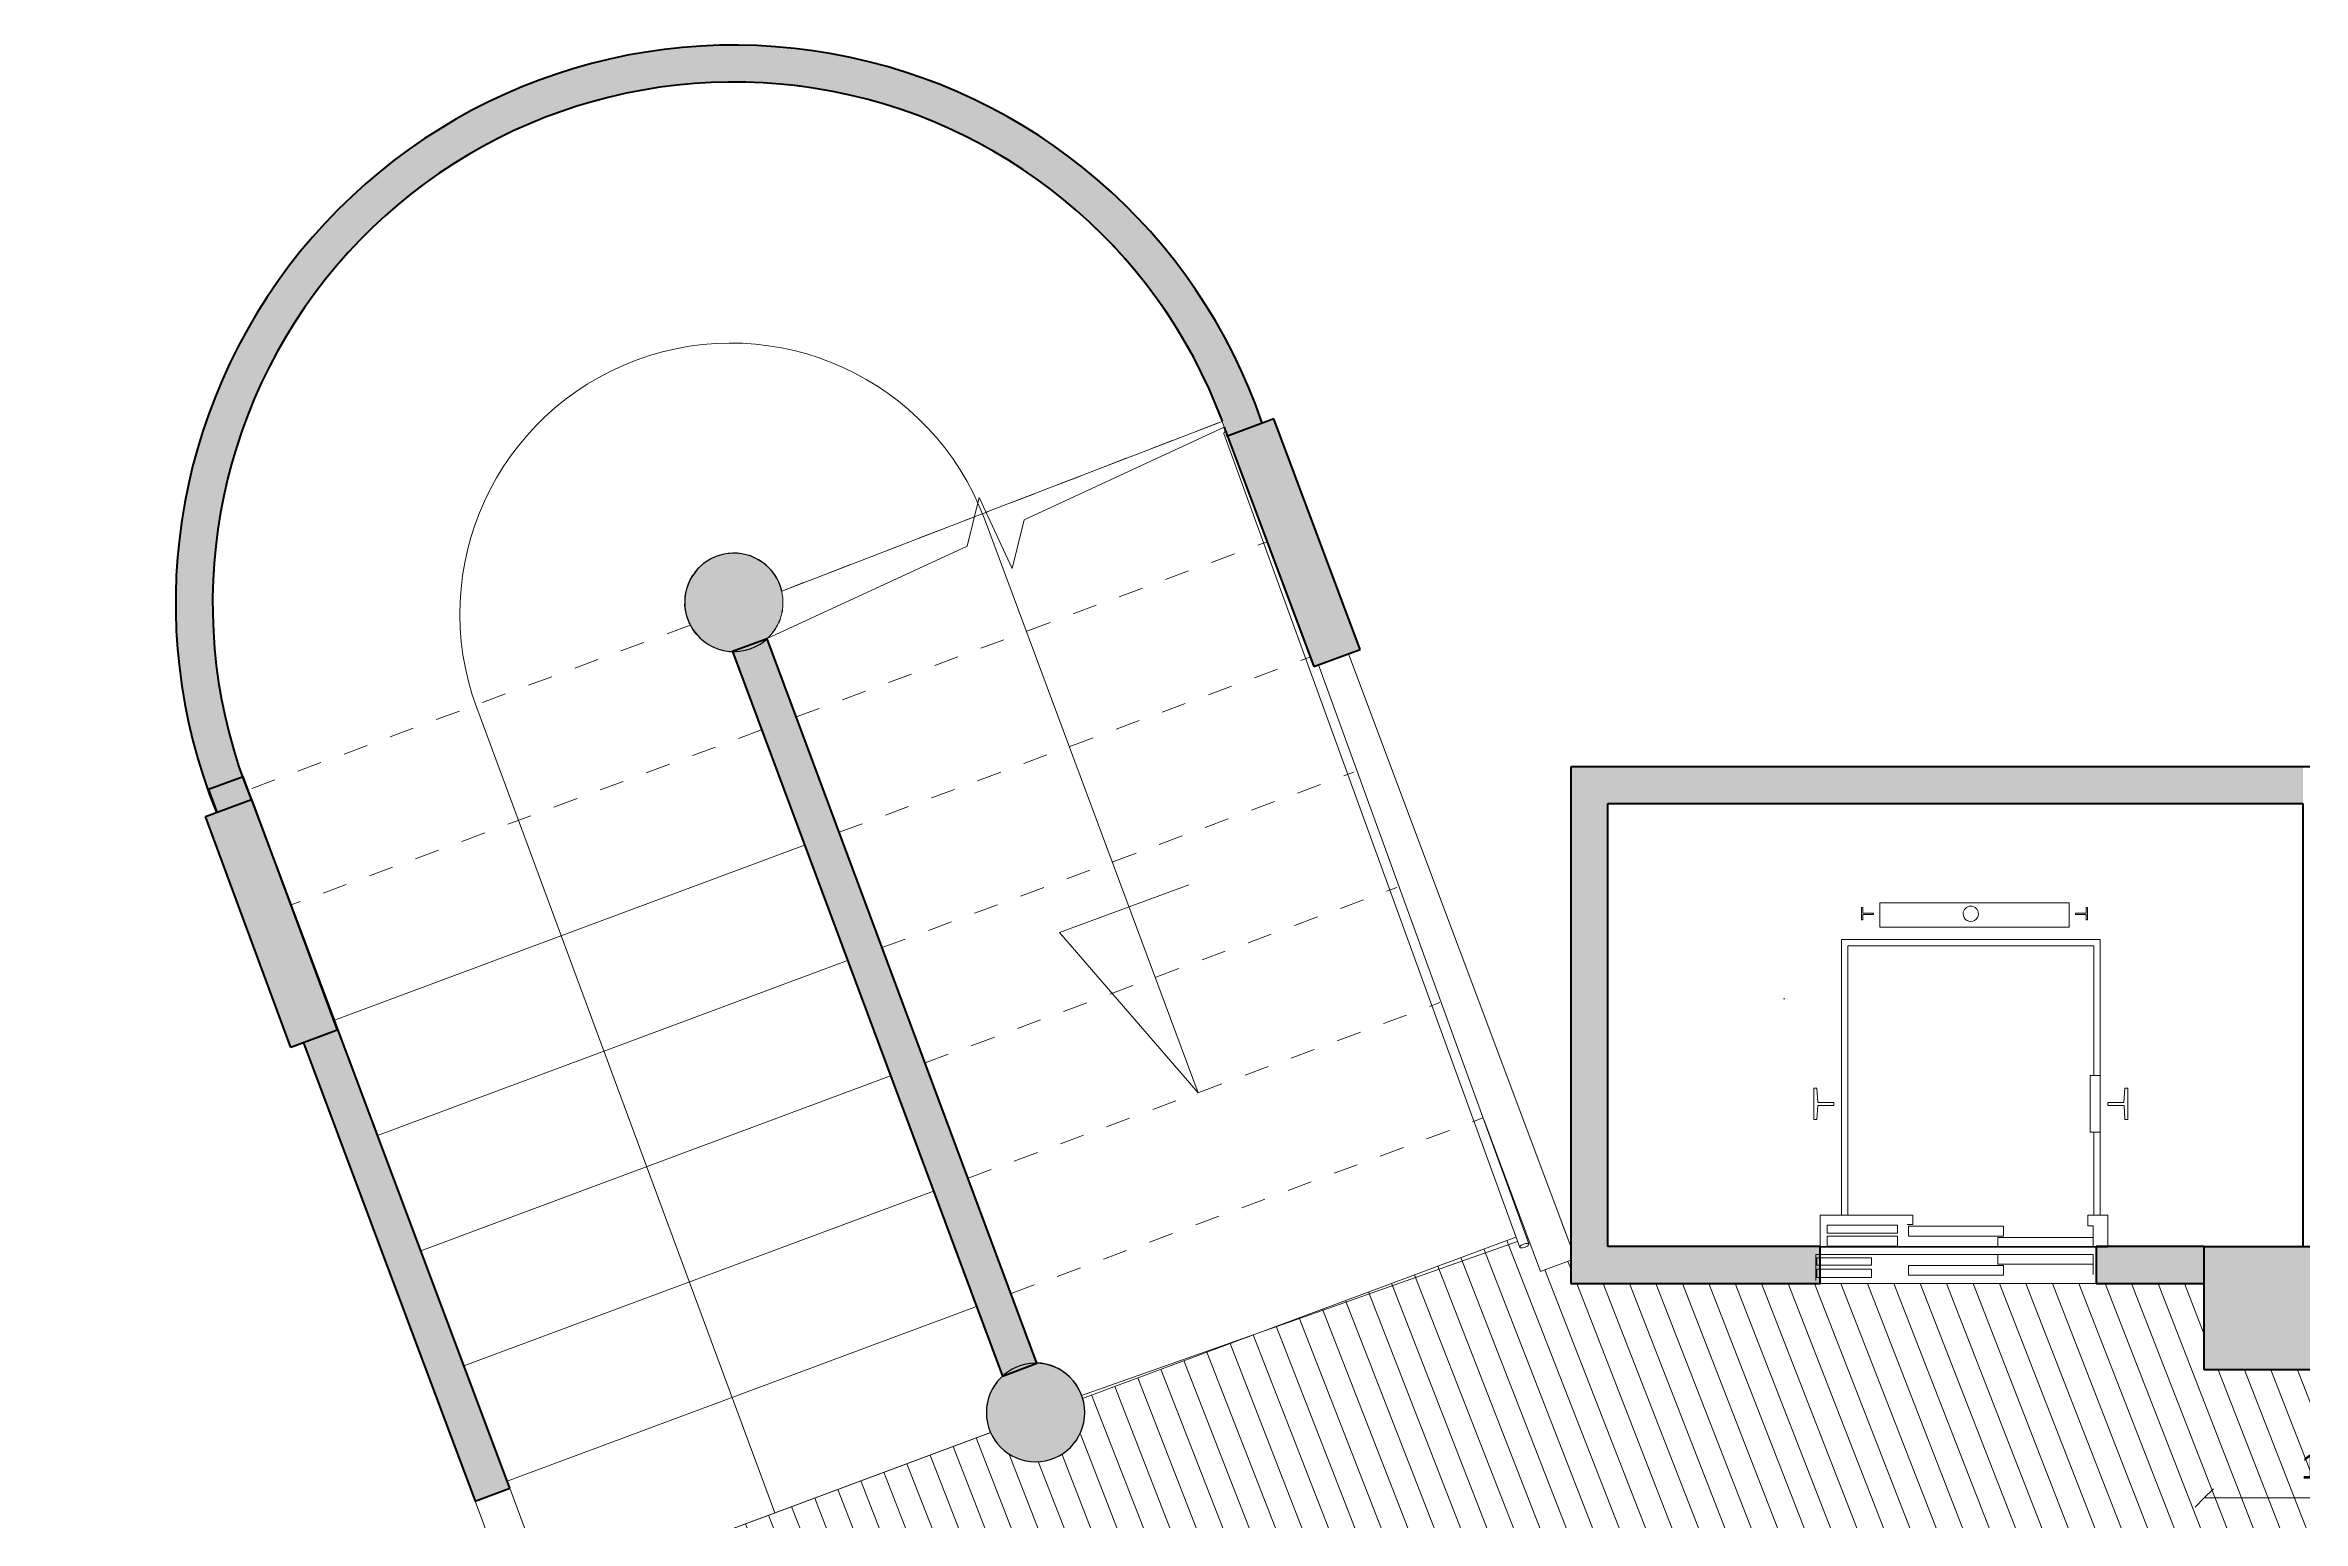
# Model space of a CAD drawing. Header units: metres. Extents: x 11 to 152, y 1 to 34.
# Drawn here: x 74.55 to 83.72, y 24 to 30 of the extents above; entities that cross this region are included whole.
import ezdxf

# ---------------------------------------------------------------- set-up
doc = ezdxf.new("R2010")
doc.units = ezdxf.units.M
doc.linetypes.add('Hidden', pattern=[0.0045, 0.0025, -0.002])
for name, color, linetype, lineweight in [('A-ANNO-DIMS', 211, 'Continuous', 9), ('A-ANNO-DIMS-100', 211, 'Continuous', 9), ('A-COLS-1', 52, 'Continuous', 25), ('A-DETL-GENF', 92, 'Continuous', 9), ('A-DETL-HDLN', 90, 'Hidden', 9), ('A-DETL-THIN', 151, 'Continuous', 9), ('A-FLOR', 192, 'Continuous', 9), ('A-FLOR-PATT', 8, 'Continuous', 9), ('A-WALL', 113, 'Continuous', 9), ('A-WALL-1', 113, 'Continuous', 50), ('A-WALL-PATT-1', 111, 'Continuous', 9), ('G-ANNO-SYMB', 111, 'Continuous', 9), ('Q-SPCQ', 91, 'Continuous', 9), ('S-COLS', 52, 'Continuous', 9), ('S-COLS-1', 52, 'Continuous', 100), ('S-STRS', 31, 'Continuous', 9)]:
    doc.layers.add(name, color=color, linetype=linetype, lineweight=lineweight)
doc.styles.add('Arial_1', font='Arial.ttf', dxfattribs={"height": 0.098353})
doc.dimstyles.new('Cota_1_25', dxfattribs={"dimscale": 0.3048, "dimtxt": 0.1, "dimasz": 0.246063, "dimexe": 0, "dimexo": 0.0625, "dimgap": 0.164042, "dimtad": 1, "dimrnd": 0.01, "dimzin": 0, "dimdsep": 46, "dimtxsty": 'Arial_1', "dimblk1": 'OBLIQUE', "dimblk2": 'OBLIQUE', "dimsah": 1, "dimcen": 0.09, "dimazin": 0, "dimtfac": 1, "dimtdec": 4, "dimtix": 1, "dimtmove": 0, "dimatfit": 3, "dimfxl": 0, "dimfxlon": 1, "dimtvp": 1, "dimtolj": 1, "dimtzin": 0, "dimarcsym": 2})

# ---------------------------------------------------------------- blocks, each defined once
blk = doc.blocks.new('Columns Circle3 - Columns Circle-1566927-2 Piso _Tipo_')
at = {"layer": 'A-COLS-1'}
blk.add_hatch(color=256, dxfattribs=at).paths.add_polyline_path([(29.9022, 24.2455), (29.949, 24.2571), (29.9917, 24.2795), (30.0182, 24.3029), (30.0406, 24.33), (30.0453, 24.3369), (30.0612, 24.3671), (30.0686, 24.3892), (30.0737, 24.4077), (30.0742, 24.4126), (30.0773, 24.4479), (30.072, 24.4927), (30.0552, 24.537), (30.0278, 24.5767), (29.9917, 24.6087), (29.949, 24.6311), (29.9008, 24.6426), (29.854, 24.6426), (29.8072, 24.6311), (29.7645, 24.6087), (29.7284, 24.5767), (29.701, 24.537), (29.6839, 24.4919), (29.6781, 24.4441), (29.6839, 24.3962), (29.701, 24.3511), (29.7284, 24.3115), (29.7645, 24.2795), (29.8072, 24.2571), (29.854, 24.2455)], flags=0)
for start, end in [(13.29358, 180), (180, 314.77651), (348.54368, 350.89425), (322.33201, 327.33675), (335.48588, 339.61105)]:
    blk.add_arc((29.8781, 24.4441), 0.2, start, end, dxfattribs=at)
blk = doc.blocks.new('M_Concrete-Rectangular-Column - 1000 x 200mm-1600101-2 Piso _Tipo_')
at = {"layer": 'S-COLS'}
blk.add_hatch(color=256, dxfattribs=at).paths.add_polyline_path([(-0.1, -0.5), (0.1, -0.5), (0.1, 0.5), (-0.1, 0.5), (-0.1, -0.3873)], flags=0)
at = {"layer": 'S-COLS-1'}
for p, q in [((0.1, 0.5), (-0.1, 0.5)), ((-0.1, 0.5), (-0.1, -0.5)), ((0.1, -0.5), (0.1, 0.5)), ((-0.1, -0.5), (0.1, -0.5))]:
    blk.add_line(p, q, dxfattribs=at)
blk = doc.blocks.new('M_Concrete-Rectangular-Column - 1000 x 200mm-1599396-2 Piso _Tipo_')
at = {"layer": 'S-COLS'}
blk.add_hatch(color=256, dxfattribs=at).paths.add_polyline_path([(0.1, 0.5), (-0.1, 0.5), (-0.1, -0.5), (0.1, -0.5)], flags=0)
at = {"layer": 'S-COLS-1'}
for p, q in [((-0.1, 0.5), (0.1, 0.5)), ((-0.1, -0.5), (-0.1, 0.5)), ((0.1, 0.5), (0.1, -0.5)), ((0.1, -0.5), (-0.1, -0.5))]:
    blk.add_line(p, q, dxfattribs=at)
blk = doc.blocks.new('M_Concrete-Square-Column - 500 x 500mm-1442238-2 Piso _Tipo_')
at = {"layer": 'S-COLS'}
blk.add_hatch(color=256, dxfattribs=at).paths.add_polyline_path([(0.25, 0.25), (-0.25, 0.25), (-0.25, -0.25), (0.25, -0.25), (0.25, -0.1299)], flags=0)
at = {"layer": 'S-COLS-1'}
for p, q in [((-0.25, 0.25), (0.25, 0.25)), ((-0.25, -0.25), (-0.25, 0.25)), ((0.25, 0.25), (0.25, -0.25)), ((0.25, -0.25), (-0.25, -0.25))]:
    blk.add_line(p, q, dxfattribs=at)
blk = doc.blocks.new('Columns Circle1 - Columns Circle-1569474-2 Piso _Tipo_')
at = {"layer": 'A-COLS-1'}
blk.add_hatch(color=256, dxfattribs=at).paths.add_polyline_path([(29.854, 24.2455), (29.9022, 24.2455), (29.949, 24.2571), (29.9917, 24.2795), (30.0278, 24.3115), (30.0552, 24.3511), (30.0723, 24.3962), (30.0781, 24.4441), (30.0723, 24.4919), (30.0552, 24.537), (30.0278, 24.5767), (29.9917, 24.6087), (29.949, 24.6311), (29.9022, 24.6426), (29.854, 24.6426), (29.8072, 24.6311), (29.7645, 24.6087), (29.7284, 24.5767), (29.701, 24.537), (29.6839, 24.4919), (29.6781, 24.4441), (29.6839, 24.3962), (29.701, 24.3511), (29.7284, 24.3115), (29.7645, 24.2795), (29.8072, 24.2571)], flags=0)
for start, end in [(0, 180), (180, 0)]:
    blk.add_arc((29.8781, 24.4441), 0.2, start, end, dxfattribs=at)
blk = doc.blocks.new('Electric Lift-4 person_new - 1000 x 880mm-1634019-2 Piso _Tipo_')
at = {"layer": 'A-DETL-GENF'}
for p, q in [((-0.625, 0.0635), (-0.638, 0.0635)), ((-0.638, 0.0635), (-0.638, -0.0635)), ((-0.6221, 0.0062), (-0.625, 0.0635)), ((-0.557, 0.0062), (-0.6221, 0.0062)), ((-0.557, -0.0063), (-0.557, 0.0062)), ((0.557, 0.0062), (0.6221, 0.0062)), ((0.557, -0.0063), (0.557, 0.0062)), ((0.6221, 0.0062), (0.625, 0.0635)), ((0.625, 0.0635), (0.638, 0.0635)), ((0.638, 0.0635), (0.638, -0.0635)), ((-0.638, -0.0635), (-0.625, -0.0635)), ((-0.625, -0.0635), (-0.622, -0.0063)), ((-0.622, -0.0063), (-0.557, -0.0063)), ((0.622, -0.0063), (0.557, -0.0063)), ((0.625, -0.0635), (0.622, -0.0063)), ((0.638, -0.0635), (0.625, -0.0635))]:
    blk.add_line(p, q, dxfattribs=at)
at = {"layer": 'Q-SPCQ'}
for p, q in [((-0.4962, 0.6925), (-0.4962, 0.6125)), ((-0.4962, 0.6125), (-0.4962, 0.6925)), ((-0.4962, 0.6515), (-0.1102, 0.6515)), ((-0.1324, 0.6959), (-0.1324, 0.6569)), ((0.2536, 0.6959), (-0.1324, 0.6959)), ((-0.1324, 0.6569), (0.2536, 0.6569)), ((-0.1102, 0.6515), (-0.1102, 0.6125)), ((0.2536, 0.6569), (0.2536, 0.6959)), ((0.4031, 0.671), (0.4031, 0.706)), ((0.6251, 0.706), (0.4031, 0.706)), ((0.4031, 0.671), (0.6251, 0.671)), ((0.4031, 0.6255), (0.4031, 0.6555)), ((0.6251, 0.6555), (0.4031, 0.6555)), ((0.6251, 0.671), (0.6251, 0.706)), ((0.6251, 0.6255), (0.6251, 0.6555)), ((0.63, 0.7175), (0.63, 0.6125)), ((-0.556, 0.5825), (-0.4962, 0.5825)), ((-0.556, 0.4525), (-0.556, 0.5825)), ((-0.1102, 0.6125), (-0.4962, 0.6125)), ((-0.4962, 0.5825), (-0.1102, 0.5825)), ((-0.4962, 0.5825), (-0.4962, 0.4948)), ((0.63, 0.6125), (-0.1102, 0.6125)), ((0.6115, 0.5825), (-0.1102, 0.5825)), ((-0.1102, 0.5825), (-0.1102, 0.5435)), ((0.2984, 0.5375), (0.2984, 0.5785)), ((0.2984, 0.5785), (0.5831, 0.5785)), ((0.4031, 0.6255), (0.6251, 0.6255)), ((0.5831, 0.5785), (0.5831, 0.5375)), ((0.6115, 0.4525), (0.6115, 0.5825)), ((-0.1102, 0.5435), (-0.4962, 0.5435)), ((-0.4962, 0.4948), (-0.475, 0.4948)), ((-0.475, 0.4948), (-0.475, 0.4525)), ((-0.1324, 0.4965), (-0.1324, 0.5381)), ((-0.1324, 0.5381), (0.2536, 0.5381)), ((0.2536, 0.4965), (-0.1324, 0.4965)), ((0.2353, 0.4905), (0.2353, 0.4525)), ((0.2581, 0.4905), (0.2353, 0.4905)), ((0.2536, 0.5381), (0.2536, 0.4965)), ((0.5831, 0.5375), (0.2984, 0.5375)), ((0.2984, 0.525), (0.2984, 0.493)), ((0.2984, 0.525), (0.5831, 0.525)), ((0.5831, 0.493), (0.2984, 0.493)), ((0.5831, 0.525), (0.5831, 0.493)), ((-0.475, 0.4525), (-0.556, 0.4525)), ((-0.525, -0.6675), (-0.525, 0.4525)), ((-0.5, 0.115), (-0.5, 0.4525)), ((0.2353, 0.4525), (0.6115, 0.4525)), ((0.5, 0.4525), (0.5, -0.6425)), ((0.525, 0.4525), (0.525, -0.6675)), ((-0.525, 0.115), (-0.4852, 0.115)), ((-0.4852, 0.115), (-0.4852, -0.115)), ((-0.4852, -0.115), (-0.525, -0.115)), ((-0.5, -0.6425), (-0.5, -0.115)), ((0.525, -0.6675), (-0.525, -0.6675)), ((0.5, -0.6425), (-0.5, -0.6425)), ((-0.3998, -0.7175), (0.3702, -0.7175)), ((-0.3998, -0.8175), (-0.3998, -0.7175)), ((0.3702, -0.7175), (0.3702, -0.8175)), ((-0.4743, -0.7475), (-0.4743, -0.7975)), ((-0.4683, -0.7475), (-0.4743, -0.7475)), ((-0.4743, -0.7975), (-0.4683, -0.7975)), ((-0.4683, -0.7695), (-0.4683, -0.7475)), ((-0.4248, -0.7695), (-0.4683, -0.7695)), ((-0.4683, -0.7755), (-0.4248, -0.7755)), ((-0.4683, -0.7975), (-0.4683, -0.7755)), ((-0.4248, -0.7755), (-0.4248, -0.7695)), ((0.3702, -0.8175), (-0.3998, -0.8175)), ((0.3952, -0.7755), (0.3952, -0.7695)), ((0.3952, -0.7695), (0.4387, -0.7695)), ((0.4387, -0.7755), (0.3952, -0.7755)), ((0.4387, -0.7475), (0.4447, -0.7475)), ((0.4387, -0.7695), (0.4387, -0.7475)), ((0.4387, -0.7975), (0.4387, -0.7755)), ((0.4447, -0.7975), (0.4387, -0.7975)), ((0.4447, -0.7475), (0.4447, -0.7975))]:
    blk.add_line(p, q, dxfattribs=at)
for start, end in [(360, 180), (180, 0)]:
    blk.add_arc((0.0003, -0.7725), 0.0312, start, end, dxfattribs=at)
blk = doc.blocks.new('baranda escalera3 - baranda escalera-1835036-2 Piso _Tipo_')
at = {"layer": 'A-WALL'}
for p, q in [((-8.5644, 15.8328), (-9.7916, 12.5351)), ((-9.7541, 12.5212), (-8.8811, 14.8672))]:
    blk.add_line(p, q, dxfattribs=at)
for centre, start_param, end_param in [((-8.5457, 15.8258), 5.186439, 6.356263), ((-9.7729, 12.5282), 3.47647, 6.618063), ((-9.7729, 12.5282), 0.334877, 3.47647)]:
    blk.add_ellipse(centre, major_axis=(-0.0187, 0.007), ratio=0.338292, start_param=start_param, end_param=end_param, dxfattribs=at)
blk = doc.blocks.new('DIMBLOCK212-2 Piso _Tipo_')
at = {"layer": 'A-ANNO-DIMS-100', "transparency": 16777216}
for p, q in [((83.315, 24.0969), (83.3525, 24.1344)), ((84.3651, 24.0969), (84.4026, 24.1344)), ((83.315, 24.0969), (83.2775, 24.0594)), ((83.315, 24.0969), (84.3651, 24.0969)), ((83.315, 24.0969), (83.315, 24.0969)), ((83.315, 24.0969), (83.315, 24.0969)), ((84.3651, 24.0969), (84.3276, 24.0594)), ((84.3651, 24.0969), (84.3651, 24.0969)), ((84.3651, 24.0969), (84.3651, 24.0969))]:
    blk.add_line(p, q, dxfattribs=at)
at = {"layer": 'A-ANNO-DIMS-100', "color": 0, "transparency": 16777216, "insert": (83.7078, 24.2744), "char_height": 0.09835, "width": 0.317538, "attachment_point": 1, "line_spacing_factor": 0.938532, "style": 'Arial_1'}
blk.add_mtext('1.05', dxfattribs=at)
blk = doc.blocks.new('_Oblique')
at = {"color": 0, "linetype": 'ByBlock', "lineweight": -2}
blk.add_line((-0.5, -0.5), (0.5, 0.5), dxfattribs=at)

msp = doc.modelspace()

# ---------------------------------------------------------------- hatches: boundary and pattern name
at = {"layer": 'A-FLOR-PATT'}
h = msp.add_hatch(dxfattribs=at)
h.set_pattern_fill('FP_41', color=256, style=0, pattern_type=2)
h.set_pattern_definition([(291.3, (86.746, 39.636), (0.09316912, 0.03632512), [])])
h.paths.add_polyline_path([(70.8024, 14.6339), (78.1612, 22.2819), (80.4372, 23.22), (92.7602, 23.22), (92.7602, 24.62), (84.3651, 24.62), (84.3651, 24.6181), (83.8651, 24.6181), (83.8651, 25.1181), (83.815, 25.1181), (83.815, 24.6181), (83.315, 24.6181), (83.315, 24.9681), (80.7417, 24.9681), (80.7417, 25.0626), (80.6194, 25.0168), (80.561, 25.1728), (80.5566, 25.1711), (80.5715, 25.1269), (80.5674, 25.122), (80.5656, 25.1207), (80.5519, 25.1146), (80.5404, 25.113), (80.5362, 25.1136), (80.5323, 25.1211), (80.5192, 25.1572), (78.7586, 24.5016), (78.7623, 24.4919), (78.7681, 24.4441), (78.7623, 24.3962), (78.7452, 24.3511), (78.7178, 24.3115), (78.6817, 24.2795), (78.639, 24.2571), (78.5922, 24.2455), (78.544, 24.2455), (78.4972, 24.2571), (78.4545, 24.2795), (78.4184, 24.3115), (78.391, 24.3511), (78.3865, 24.3631), (76.5969, 23.6967), (76.7411, 23.3118), (75.0002, 21.5026), (75.2524, 21.2599), (74.9057, 20.8996), (74.5454, 21.2463), (74.5107, 21.2103), (74.871, 20.8636), (74.5243, 20.5033), (74.4375, 20.5869), (69.7155, 15.6798), (70.8024, 14.634)], flags=0)
h.paths.add_polyline_path([(76.5674, 23.3477), (76.5675, 23.3477), (76.5674, 23.3477)], flags=0)
at = {"layer": 'A-WALL-PATT-1'}
h = msp.add_hatch(color=256, dxfattribs=at)
h.paths.add_polyline_path([(75.4035, 26.8816), (75.4039, 26.8818), (75.3952, 26.9041)], flags=0)
h.paths.add_polyline_path([(75.2424, 26.8828), (75.383, 26.9351), (75.3443, 27.0332), (75.2965, 27.1887), (75.2607, 27.3475), (75.2373, 27.5085), (75.2263, 27.6709), (75.2278, 27.8336), (75.2418, 27.9957), (75.2682, 28.1563), (75.3068, 28.3144), (75.3633, 28.4828), (75.4199, 28.6193), (75.4937, 28.7643), (75.5784, 28.9033), (75.6735, 29.0353), (75.7785, 29.1597), (75.8927, 29.2756), (76.0194, 29.3853), (76.1461, 29.4794), (76.2838, 29.5662), (76.4277, 29.6421), (76.5771, 29.7067), (76.7309, 29.7597), (76.8884, 29.8006), (77.0486, 29.8294), (77.2105, 29.8458), (77.3732, 29.8497), (77.5357, 29.8411), (77.6974, 29.82), (77.8563, 29.7866), (78.0125, 29.7411), (78.1648, 29.6837), (78.3122, 29.6148), (78.4539, 29.5348), (78.589, 29.4441), (78.7168, 29.3433), (78.8364, 29.233), (78.9472, 29.1138), (79.0486, 28.9865), (79.1398, 28.8518), (79.2205, 28.7104), (79.29, 28.5633), (79.3481, 28.4113), (79.3515, 28.4125), (79.4885, 28.4638), (79.4287, 28.6206), (79.3563, 28.7744), (79.2725, 28.9224), (79.1779, 29.0637), (79.073, 29.1976), (78.9583, 29.3231), (78.8346, 29.4398), (78.7024, 29.5468), (78.5626, 29.6436), (78.416, 29.7297), (78.2633, 29.8045), (78.1054, 29.8677), (77.9432, 29.9189), (77.7777, 29.9578), (77.6097, 29.9841), (77.4402, 29.9978), (77.2701, 29.9988), (77.1005, 29.987), (76.9322, 29.9625), (76.7662, 29.9255), (76.6035, 29.8761), (76.4449, 29.8147), (76.2914, 29.7415), (76.1438, 29.6571), (76.003, 29.5618), (75.8696, 29.4563), (75.7446, 29.341), (75.6285, 29.2167), (75.5221, 29.0841), (75.426, 28.9438), (75.3406, 28.7968), (75.2665, 28.6437), (75.2032, 28.4828), (75.1536, 28.3231), (75.1155, 28.1574), (75.09, 27.9893), (75.0771, 27.8197), (75.0769, 27.6497), (75.0895, 27.4801), (75.1148, 27.3119), (75.1526, 27.1461), (75.2027, 26.9836), (75.2218, 26.9351)], flags=0)
for points in [[(78.4332, 24.5919), (78.5738, 24.6442), (77.4776, 27.5882), (77.337, 27.5358), (78.3609, 24.786)], [(83.7151, 26.9181), (83.7151, 27.0681), (80.7417, 27.0681), (80.7417, 26.9181), (83.6688, 26.9181)], [(76.2918, 24.0836), (76.4323, 24.1362), (75.3494, 27.0275), (75.2089, 26.9749), (75.2433, 26.8831), (75.3837, 26.9351), (75.7309, 25.9973), (75.594, 25.9466), (75.6582, 25.7754)], [(80.7417, 25.1181), (80.8917, 25.1181), (80.8917, 26.9181), (80.7417, 26.9181), (80.7417, 25.3241)]]:
    msp.add_hatch(color=256, dxfattribs=at).paths.add_polyline_path(points, flags=0)
h = msp.add_hatch(color=256, dxfattribs=at)
h.paths.add_polyline_path([(83.315, 24.9681), (83.315, 25.1181), (82.8751, 25.1181), (82.8751, 24.9681), (83.0053, 24.9681)], flags=0)
h.paths.add_polyline_path([(81.6783, 24.9681), (81.7552, 24.9681), (81.7552, 25.1181), (80.7417, 25.1181), (80.7417, 24.9681), (81.0149, 24.9681)], flags=0)

# ---------------------------------------------------------------- linework, layer by layer
at = {"layer": 'A-DETL-HDLN'}
for p, q in [((77.5368, 27.7817), (79.3256, 28.4711)), ((77.5368, 27.7817), (79.3256, 28.4711)), ((77.596, 27.2702), (79.5087, 27.9824)), ((77.1649, 27.6432), (75.3692, 26.9745)), ((77.1649, 27.6432), (75.3692, 26.9745)), ((77.7705, 26.8017), (79.6841, 27.5142)), ((77.4554, 27.2179), (75.5446, 26.5063)), ((77.4554, 27.2179), (75.5446, 26.5063)), ((77.9451, 26.3331), (79.8594, 27.0459)), ((78.1196, 25.8646), (80.0348, 26.5777)), ((78.2942, 25.396), (80.2102, 26.1095)), ((78.4687, 24.9275), (80.3856, 25.6412))]:
    msp.add_line(p, q, dxfattribs=at)
at = {"layer": 'A-DETL-THIN'}
for p, q in [((78.3601, 28.075), (79.2282, 25.7435)), ((77.5092, 24.0364), (76.2984, 27.3073)), ((78.6657, 26.394), (79.1909, 26.5884)), ((79.2282, 25.7435), (78.6657, 26.394))]:
    msp.add_line(p, q, dxfattribs=at)
msp.add_arc((77.33, 27.6891), 1.1, 20.53331, 200.31285, dxfattribs=at)
at = {"layer": 'A-FLOR'}
for p, q in [((80.7417, 25.1181), (80.702, 25.2253)), ((80.5192, 25.1572), (78.7586, 24.5016)), ((80.561, 25.1728), (80.5565, 25.1711)), ((78.3865, 24.3631), (76.5969, 23.6967))]:
    msp.add_line(p, q, dxfattribs=at)
at = {"layer": 'A-WALL'}
for p, q in [((79.44, 28.5935), (79.4885, 28.4639)), ((79.8393, 27.5274), (80.7417, 25.1181)), ((80.6194, 25.0168), (80.388, 25.6347)), ((80.7417, 25.0626), (80.6194, 25.0168)), ((81.7552, 25.1181), (82.8751, 25.1181)), ((82.8751, 24.9681), (81.7552, 24.9681)), ((76.4323, 24.1362), (76.7411, 23.3118)), ((76.6258, 23.192), (76.2918, 24.0836))]:
    msp.add_line(p, q, dxfattribs=at)
at = {"layer": 'A-WALL-1'}
for p, q in [((77.4776, 27.5882), (77.337, 27.5358)), ((77.337, 27.5358), (78.4332, 24.5919)), ((78.5738, 24.6442), (77.4776, 27.5882)), ((83.8651, 27.0681), (80.7417, 27.0681)), ((80.7417, 27.0681), (80.7417, 24.9681)), ((75.3494, 27.0275), (75.2089, 26.9749)), ((75.2089, 26.9749), (75.2433, 26.8831)), ((76.4323, 24.1362), (75.3494, 27.0275)), ((80.8917, 26.9181), (83.7151, 26.9181)), ((80.8917, 25.1181), (80.8917, 26.9181)), ((83.7151, 26.9181), (83.7151, 25.1181)), ((75.594, 25.9466), (76.2918, 24.0836)), ((81.7552, 25.1181), (80.8917, 25.1181)), ((81.7552, 24.9681), (81.7552, 25.1181)), ((83.315, 25.1181), (82.8751, 25.1181)), ((82.8751, 25.1181), (82.8751, 24.9681)), ((80.7417, 24.9681), (81.7552, 24.9681)), ((82.8751, 24.9681), (83.315, 24.9681)), ((78.4332, 24.5919), (78.5738, 24.6442)), ((76.2918, 24.0836), (76.4323, 24.1362))]:
    msp.add_line(p, q, dxfattribs=at)
for radius, start, end in [(2.2672, 18.81305, 202.03386), (2.1172, 20.4208, 202.15574), (2.1172, 18.69284, 19.73386), (2.1172, 203.05013, 203.69988)]:
    msp.add_arc((77.3426, 27.7328), radius, start, end, dxfattribs=at)
at = {"layer": 'G-ANNO-SYMB'}
msp.add_line((81.6061, 26.1247), (81.6109, 26.1247), dxfattribs=at)
at = {"layer": 'S-STRS'}
for p, q in [((77.32, 29.8491), (77.3234, 29.8491)), ((78.3672, 28.1017), (79.3256, 28.4711)), ((79.3345, 28.4473), (78.5213, 28.0712)), ((79.3256, 28.4711), (79.3345, 28.4473)), ((78.3394, 28.162), (78.2907, 27.9646)), ((78.4726, 27.8738), (78.3394, 28.162)), ((77.5368, 27.7817), (78.32, 28.0836)), ((78.5213, 28.0712), (78.4726, 27.8738)), ((78.2907, 27.9646), (77.4775, 27.5884)), ((77.4805, 27.5804), (78.5732, 24.6469)), ((75.3494, 27.0275), (75.3309, 27.0768)), ((77.6299, 26.7493), (75.72, 26.0381)), ((77.8043, 26.2807), (75.8953, 25.5698)), ((77.9788, 25.8121), (76.0707, 25.1016)), ((78.1533, 25.3436), (76.2461, 24.6334)), ((78.7544, 24.5135), (80.5259, 25.1386)), ((80.5635, 25.1519), (80.5682, 25.1535)), ((78.3277, 24.8751), (76.4214, 24.1652)), ((78.3853, 24.3629), (76.5968, 23.697))]:
    msp.add_line(p, q, dxfattribs=at)
for centre, radius, start, end in [((77.342, 27.7326), 2.1166, 101.21671, 106.03188), ((77.342, 27.7326), 2.1166, 101.21671, 101.99428), ((77.342, 27.7326), 2.1166, 96.04987, 100.24333), ((77.342, 27.7326), 2.1166, 90.50531, 95.03766), ((77.342, 27.7326), 2.1166, 88.96105, 89.98892), ((77.342, 27.7326), 2.1166, 79.49748, 89.98892), ((77.342, 27.7326), 2.1166, 83.78637, 85.60737), ((77.342, 27.7326), 2.1166, 79.49748, 80.52223), ((77.342, 27.7326), 2.1166, 78.76654, 79.14571), ((77.342, 27.7326), 2.1166, 74.39462, 79.14571), ((77.342, 27.7326), 2.1166, 106.25749, 116.56212), ((77.342, 27.7326), 2.1166, 110.5183, 112.31706), ((77.342, 27.7326), 2.1166, 106.25749, 107.26964), ((77.342, 27.7326), 2.1166, 105.47089, 106.03188), ((77.342, 27.7326), 2.1166, 74.39462, 75.07805), ((77.342, 27.7326), 2.1166, 69.08394, 73.60315), ((77.342, 27.7326), 2.1166, 115.79367, 116.56212), ((77.342, 27.7326), 2.1166, 67.75099, 68.43629), ((77.342, 27.7326), 2.1166, 52.73319, 68.43629), ((77.342, 27.7326), 2.1166, 62.17489, 63.89946), ((77.342, 27.7326), 2.1166, 117.66957, 121.61761), ((77.342, 27.7326), 2.1166, 57.06541, 58.89072), ((77.342, 27.7326), 2.1166, 122.93585, 126.87565), ((77.342, 27.7326), 2.1166, 52.73319, 53.7519), ((77.342, 27.7326), 2.1166, 128.00515, 138.15022), ((77.342, 27.7326), 2.1166, 128.00515, 128.82689), ((77.342, 27.7326), 2.1166, 52.06637, 52.32059), ((77.342, 27.7326), 2.1166, 47.55284, 52.32059), ((77.342, 27.7326), 2.1166, 132.18057, 134.00157), ((77.342, 27.7326), 2.1166, 47.55284, 47.98701), ((77.342, 27.7326), 2.1166, 42.0263, 46.93148), ((77.342, 27.7326), 2.1166, 137.26572, 138.15022), ((77.342, 27.7326), 2.1166, 139.16612, 143.13232), ((77.342, 27.7326), 2.1166, 42.0263, 42.16757), ((77.342, 27.7326), 2.1166, 40.76515, 41.80075), ((77.342, 27.7326), 2.1166, 25.98131, 41.80075), ((77.342, 27.7326), 2.1166, 142.7099, 143.13232), ((77.342, 27.7326), 2.1166, 35.41721, 37.19732), ((77.342, 27.7326), 2.1166, 144.63346, 148.20156), ((77.342, 27.7326), 2.1166, 149.74522, 153.55716), ((77.342, 27.7326), 2.1166, 149.74522, 150.03696), ((77.342, 27.7326), 2.1166, 30.35248, 32.16472), ((77.342, 27.7326), 2.1166, 154.74964, 159.78805), ((77.342, 27.7326), 2.1166, 154.74964, 155.61306), ((77.342, 27.7326), 2.1166, 25.98131, 26.94556), ((77.342, 27.7326), 2.1166, 25.36953, 25.49866), ((77.342, 27.7326), 2.1166, 20.70523, 25.49866), ((77.342, 27.7326), 2.1166, 160.14993, 164.73412), ((77.342, 27.7326), 2.1166, 160.14993, 160.72254), ((77.342, 27.7326), 2.1166, 158.89722, 159.78805), ((77.342, 27.7326), 2.1166, 164.03605, 164.73412), ((77.342, 27.7326), 2.1166, 166.25999, 169.72522), ((77.342, 27.7326), 2.1166, 171.45661, 174.83159), ((77.342, 27.7326), 2.1166, 176.48216, 180.43176), ((77.342, 27.7326), 2.1166, 176.48216, 177.0228), ((77.342, 27.7326), 2.1166, 181.44583, 182.37074), ((77.342, 27.7326), 2.1166, 181.44583, 186.39579), ((77.342, 27.7326), 2.1166, 185.62323, 186.39579), ((77.342, 27.7326), 2.1166, 187.66588, 191.35393), ((77.342, 27.7326), 2.1166, 190.84239, 191.35393), ((77.342, 27.7326), 2.1166, 193.09949, 196.37396), ((78.568, 24.4442), 0.2, 132.41619, 135.60881), ((78.5673, 24.449), 0.198, 45.22046, 88.27538), ((78.568, 24.4442), 0.2, 156.58051, 163.69905), ((78.568, 24.4442), 0.2, 142.43577, 149.65817), ((78.5673, 24.449), 0.198, 32.82408, 38.68956), ((78.5673, 24.449), 0.198, 19.0218, 19.78514), ((78.568, 24.4442), 0.2, 170.7545, 177.73485), ((78.568, 24.4442), 0.2, 184.96134, 191.76878), ((78.568, 24.4442), 0.2, 199.20549, 203.97703)]:
    msp.add_arc(centre, radius, start, end, dxfattribs=at)
for points, knots in [([(77.1829, 27.8567), (77.1932, 27.8703), (77.2198, 27.8973), (77.2709, 27.926), (77.3316, 27.9386), (77.3933, 27.9324), (77.4502, 27.9078), (77.4971, 27.8672), (77.5295, 27.8144), (77.5445, 27.7542), (77.5407, 27.6924), (77.5183, 27.6345), (77.4925, 27.6023), (77.4775, 27.5884)], [2.194009, 2.194009, 2.194009, 2.194009, 2.450843, 2.757198, 3.063554, 3.369909, 3.676264, 3.98262, 4.288975, 4.59533, 4.901686, 5.208041, 5.514397, 5.514397, 5.514397, 5.514397]), ([(77.1527, 27.6718), (77.1526, 27.6722), (77.152, 27.674), (77.1514, 27.6758), (77.1509, 27.6773)], [1.2192493, 1.2192493, 1.2192493, 1.2192493, 1.22542145, 1.24807906, 1.24807906, 1.24807906, 1.24807906]), ([(77.162, 27.649), (77.1583, 27.6568), (77.1544, 27.6662), (77.1514, 27.6758), (77.1509, 27.6773)], [1.0960225, 1.0960225, 1.0960225, 1.0960225, 1.2254215, 1.2480791, 1.2480791, 1.2480791, 1.2480791]), ([(77.182, 27.6161), (77.1813, 27.6169), (77.1783, 27.6211), (77.1754, 27.6254), (77.1732, 27.6288)], [0.90318872, 0.90318872, 0.90318872, 0.90318872, 0.91906609, 0.98074377, 0.98074377, 0.98074377, 0.98074377]), ([(77.1909, 27.605), (77.1871, 27.6094), (77.1809, 27.6171), (77.1754, 27.6254), (77.1732, 27.6288)], [0.831972, 0.831972, 0.831972, 0.831972, 0.9190661, 0.9807438, 0.9807438, 0.9807438, 0.9807438]), ([(77.2244, 27.5741), (77.2239, 27.5745), (77.2187, 27.5783), (77.2136, 27.5824), (77.2092, 27.5864)], [0.60375948, 0.60375948, 0.60375948, 0.60375948, 0.61271073, 0.70125685, 0.70125685, 0.70125685, 0.70125685]), ([(77.2437, 27.5617), (77.2365, 27.5657), (77.2246, 27.5735), (77.2136, 27.5824), (77.2092, 27.5864)], [0.4887031, 0.4887031, 0.4887031, 0.4887031, 0.6127107, 0.7012569, 0.7012569, 0.7012569, 0.7012569]), ([(77.2965, 27.541), (77.2899, 27.5426), (77.2826, 27.5447), (77.2755, 27.5472), (77.2747, 27.5475)], [0.2043401, 0.2043401, 0.2043401, 0.2043401, 0.3063554, 0.3180192, 0.3180192, 0.3180192, 0.3180192])]:
    msp.add_open_spline(points, degree=3, knots=knots, dxfattribs=at)
for points in [[(77.2089, 27.8849), (77.2102, 27.886), (77.2115, 27.8871), (77.2128, 27.8882)], [(77.2371, 27.9059), (77.2376, 27.9062), (77.2381, 27.9065), (77.2386, 27.9068)], [(77.2561, 27.9163), (77.2566, 27.9165), (77.257, 27.9167), (77.2574, 27.9169)], [(77.1546, 27.8051), (77.1602, 27.8203), (77.1677, 27.8347), (77.1767, 27.8481)], [(77.1546, 27.8051), (77.1577, 27.8134), (77.1613, 27.8215), (77.1654, 27.8293)], [(77.1655, 27.8295), (77.1689, 27.8359), (77.1727, 27.8421), (77.1767, 27.8481)], [(77.1951, 27.8713), (77.1956, 27.8719), (77.1962, 27.8724), (77.1967, 27.873)], [(77.1425, 27.7254), (77.1424, 27.7268), (77.1423, 27.7281), (77.1423, 27.7295)], [(77.1456, 27.6991), (77.1437, 27.7091), (77.1426, 27.7193), (77.1423, 27.7295)], [(77.1429, 27.752), (77.1437, 27.7621), (77.1453, 27.7721), (77.1476, 27.782)], [(77.1429, 27.752), (77.1431, 27.7553), (77.1435, 27.7587), (77.1439, 27.762)], [(77.1456, 27.6991), (77.1452, 27.7012), (77.1448, 27.7033), (77.1445, 27.7055)], [(77.1469, 27.7791), (77.1472, 27.7801), (77.1474, 27.781), (77.1476, 27.782)], [(77.162, 27.649), (77.1613, 27.6504), (77.1607, 27.6518), (77.1601, 27.6531)], [(77.1909, 27.605), (77.1896, 27.6065), (77.1883, 27.6081), (77.187, 27.6096)], [(77.2437, 27.5617), (77.2411, 27.5632), (77.2385, 27.5647), (77.236, 27.5663)], [(77.2965, 27.541), (77.2929, 27.5419), (77.2893, 27.5428), (77.2858, 27.5439)], [(77.337, 27.5358), (77.334, 27.5359), (77.331, 27.536), (77.328, 27.5363)], [(77.337, 27.5358), (77.334, 27.5359), (77.331, 27.536), (77.328, 27.5363)], [(77.4821, 27.5929), (77.4806, 27.5914), (77.479, 27.5899), (77.4775, 27.5884)]]:
    msp.add_open_spline(points, degree=3, dxfattribs=at)

# ---------------------------------------------------------------- block references
at = {"layer": 'A-COLS-1'}
for name, p in [('Columns Circle3 - Columns Circle-1566927-2 Piso _Tipo_', (47.4649, 3.2918)), ('Columns Circle1 - Columns Circle-1569474-2 Piso _Tipo_', (48.69, 0))]:
    msp.add_blockref(name, p, dxfattribs=at)
at = {"layer": 'A-WALL', "rotation": 40.39194541572518}
msp.add_blockref('baranda escalera3 - baranda escalera-1835036-2 Piso _Tipo_', (96.1149, 21.9132), dxfattribs=at)
at = {"layer": 'Q-SPCQ', "rotation": 180}
msp.add_blockref('Electric Lift-4 person_new - 1000 x 880mm-1634019-2 Piso _Tipo_', (82.3667, 25.6981), dxfattribs=at)
at = {"layer": 'S-COLS'}
for name, p, rotation in [('M_Concrete-Rectangular-Column - 1000 x 200mm-1600101-2 Piso _Tipo_', (79.6171, 27.9781), 20.53176411176295), ('M_Concrete-Rectangular-Column - 1000 x 200mm-1599396-2 Piso _Tipo_', (75.4635, 26.4315), 200.3143954638553), ('M_Concrete-Square-Column - 500 x 500mm-1442238-2 Piso _Tipo_', (83.565, 24.8681), 180)]:
    msp.add_blockref(name, p, dxfattribs=dict(at, rotation=rotation))

# ---------------------------------------------------------------- dimensions: what is measured, and where the dimension line sits
at = {"layer": 'A-ANNO-DIMS'}
dim = msp.add_linear_dim(base=(84.3651, 24.0969), p1=(83.315, 24.0969), p2=(84.3651, 24.0969), dimstyle='Cota_1_25', override={"dimpost": '<>', "dimfxl": 1.050085}, dxfattribs=at)
dim.commit()
dim.dimension.update_dxf_attribs({"geometry": 'DIMBLOCK212-2 Piso _Tipo_', "text_midpoint": (83.8401, 24.1971)})

doc.saveas('drawing.dxf')
